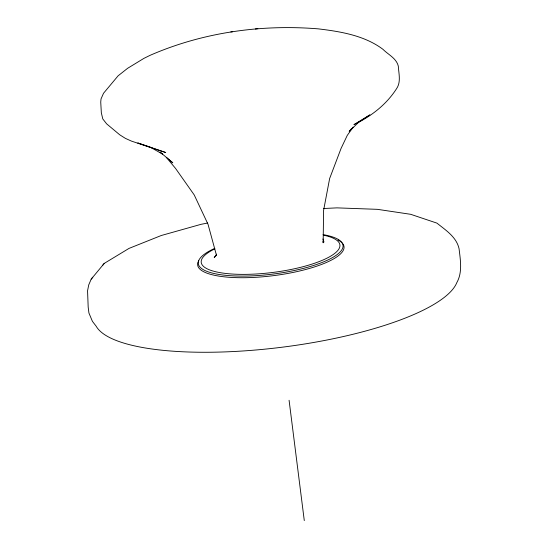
<?xml version="1.0" encoding="UTF-8"?>
<svg xmlns="http://www.w3.org/2000/svg" width="548" height="548" viewBox="0 0 548 548"><rect width="100%" height="100%" fill="white"/><g stroke="black" fill="none" stroke-linecap="round" stroke-linejoin="round"><path stroke-width="0.82" d="M207.678 223.029L201.068 224.317L161.283 235.503L128.999 248.408L104.257 263.389L91.194 279.144L88.749 284.864L87.557 290.776L88.18 307.106L88.927 313.018L92.413 321.334L96.222 326.293A183.203 49.573 -7.2 0 0 278.884 347.61A183.203 49.573 -7.2 0 0 456.806 282.645C462.656 272.315 460.382 259.958 459.073 248.765C456.539 236.996 445.64 230.139 436.92 223.118L410.699 214.309L377.435 209.336L336.952 207.87L323.382 208.521M353.179 127.095L347.268 135.397L341.062 148.44L329.636 178.545L323.608 210.302L323.149 242.798L323.06 241.271M216.131 255.06L214.22 257.587L216.282 255.094M351.343 128.828L349.192 131.417L358.769 122.156L369.9 114.895L353.933 124.629C371.01 116.423 386.176 104.839 396.505 88.769C401.191 82.125 398.732 73.569 398.3 66.089C396.382 58.239 388.196 54.629 382.956 49.32C364.564 35.49 340.623 31.537 318.32 28.866C261.245 24.194 202.733 32.373 150.097 55.327L143.932 58.362L127.602 68.315L118.108 75.823L103.524 93.27L101.017 98.969L100.743 102.106L101.332 112.799L102.784 118.93L106.641 123.855L119.711 134.787L125.362 138.349L131.431 141.096L165.715 152.522L137.836 142.987L150.632 147.35M91.194 279.144L92.77 277.254M102.791 265.15L104.257 263.389M255.347 28.982L257.868 28.654M230.818 31.928L232.701 31.722M151.364 147.768L162.393 154.036L159.989 151.988M161.057 152.885L172.791 162.838L166.277 157.31L175.579 168.469L194.225 194.937L208.028 224.296L216.583 255.697L216.501 254.169M322.936 238.969L323.971 242.004M289.084 400.273L304.284 520.6M338.048 240.045A73.747 19.954 -7.2 0 1 279.377 274.843A73.747 19.954 -7.2 0 1 198.739 260.834M323.526 235.181A69.87 18.906 -7.2 0 1 319.265 261.54A69.87 18.906 -7.2 0 1 225.036 273.37A69.87 18.906 -7.2 0 1 214.905 248.813M323.073 234.626A72.953 19.742 -7.2 0 1 322.758 262.197A72.953 19.742 -7.2 0 1 222.55 274.966A72.953 19.742 -7.2 0 1 214.597 248.443"/></g></svg>
